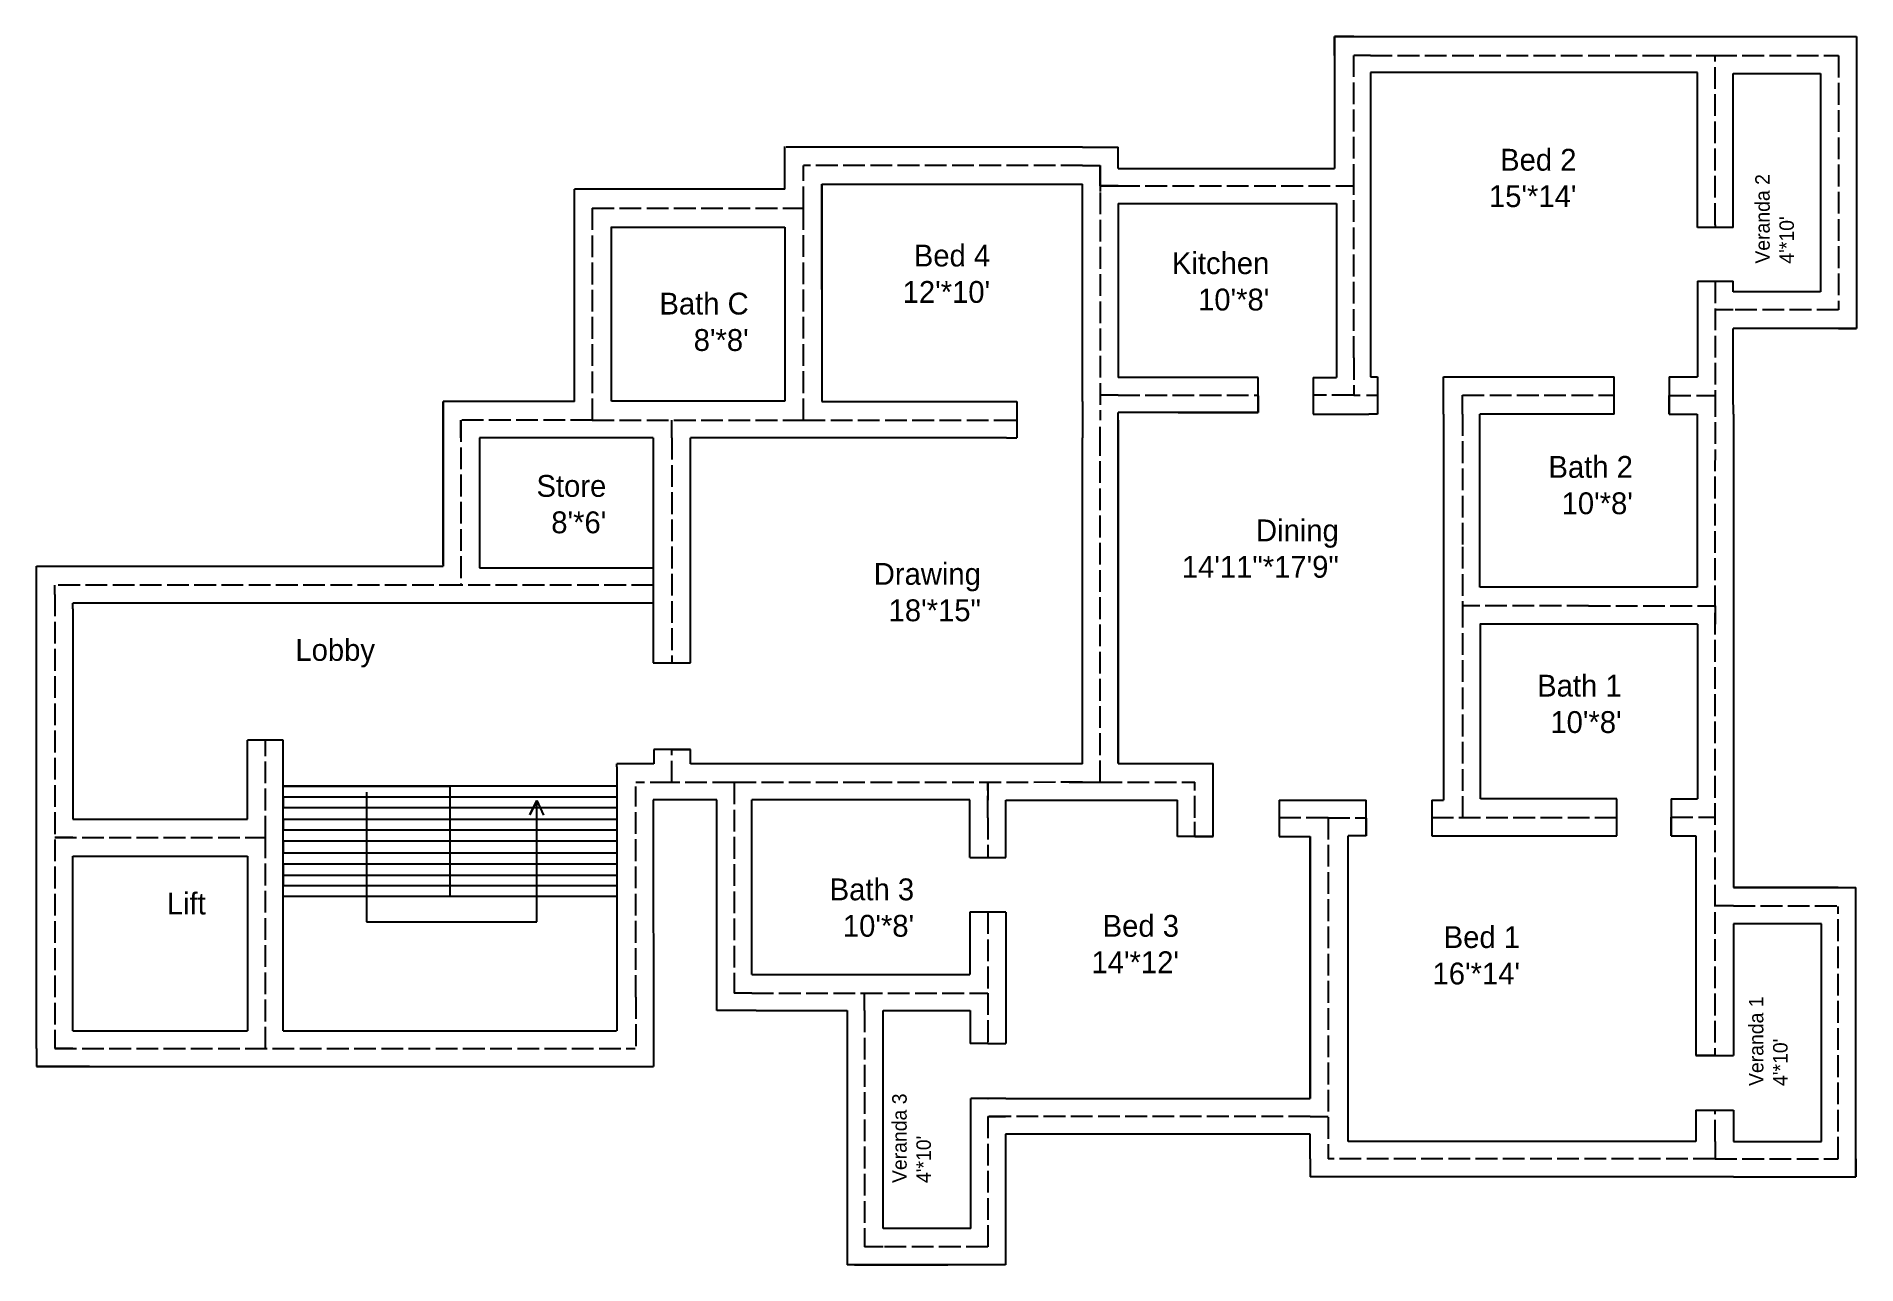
# Model space of a CAD drawing. Header units: feet. Extents: x 1588 to 2592, y 2291 to 2968.
import ezdxf

# ---------------------------------------------------------------- set-up
doc = ezdxf.new("R2010")
doc.units = ezdxf.units.FT
doc.header["$MEASUREMENT"] = 0
doc.linetypes.add('ACAD_ISO02W100', pattern=[15, 12, -3])

msp = doc.modelspace()

# ---------------------------------------------------------------- linework, layer by layer
for p, q in [((2303.8, 2957.3), (2303.8, 2967.8)), ((2303.8, 2967.8), (2314.3, 2967.7)), ((2314.3, 2967.7), (2303.8, 2967.8)), ((2303.8, 2967.8), (2303.8, 2957.3)), ((2314.3, 2967.7), (2523.5, 2967.7)), ((2523.5, 2967.7), (2591.5, 2967.7)), ((2591.5, 2967.7), (2591.5, 2806.8)), ((2303.8, 2957.3), (2303.8, 2894.9)), ((2503.1, 2957.3), (2513.5, 2957.3)), ((2581.6, 2957.1), (2581.6, 2957.3)), ((2503.8, 2947.8), (2323.5, 2947.8)), ((2323.5, 2947.8), (2323.5, 2780.1)), ((2503.8, 2862.5), (2503.8, 2947.8)), ((2523.5, 2947.3), (2571.7, 2947.3)), ((2523.5, 2862.5), (2523.5, 2947.3)), ((2571.7, 2947.3), (2571.7, 2826.9)), ((2000.8, 2883.5), (2000.8, 2907)), ((2011, 2906.8), (2001.4, 2906.8)), ((2164.9, 2906.8), (2011, 2906.8)), ((2164.9, 2906.8), (2184.4, 2906.8)), ((2184.4, 2895), (2184.4, 2906.8)), ((2164.9, 2896.7), (2174.5, 2896.7)), ((2174.5, 2896.7), (2174.5, 2882.2)), ((2174.5, 2896.7), (2174.5, 2882.2)), ((2174.5, 2896.7), (2174.5, 2882.2)), ((2184.4, 2895), (2303.8, 2894.9)), ((2000.8, 2883.5), (1884.7, 2883.5)), ((1884.7, 2766.6), (1884.7, 2883.5)), ((2021.2, 2828.2), (2021.2, 2886.3)), ((2021.2, 2886.3), (2039.7, 2886.3)), ((2021.2, 2886.3), (2021.2, 2828.2)), ((2039.7, 2886.3), (2164.9, 2886.3)), ((2164.9, 2766.6), (2164.9, 2886.3)), ((2184.4, 2885.4), (2174.5, 2885.4)), ((2174.5, 2885.4), (2184.4, 2885.4)), ((2304.4, 2885.4), (2314.3, 2885.4)), ((2184.4, 2875.7), (2304.8, 2875.7)), ((2184.4, 2875.7), (2184.4, 2779.7)), ((2304.8, 2875.7), (2304.8, 2779.7)), ((1904.8, 2862.7), (2000.8, 2862.7)), ((1905.2, 2766.7), (1905.2, 2862.7)), ((2000.8, 2862.7), (2000.8, 2766.7)), ((2523.5, 2862.5), (2503.8, 2862.5)), ((2513.5, 2863.9), (2513.5, 2862.5)), ((2503.8, 2832.8), (2523.5, 2832.8)), ((2503.8, 2832.8), (2503.8, 2780.1)), ((2523.5, 2826.9), (2523.5, 2832.8)), ((2021.2, 2828.2), (2021.2, 2798.1)), ((2571.7, 2826.9), (2523.5, 2826.9)), ((2523.5, 2770.1), (2523.5, 2806.8)), ((2591.5, 2806.8), (2523.5, 2806.8)), ((2581.6, 2806.8), (2591.5, 2806.8)), ((2021.2, 2798.1), (2021.2, 2766.6)), ((2184.4, 2780.1), (2184.4, 2780.1)), ((2261.7, 2779.7), (2184.4, 2779.7)), ((2261.7, 2760.4), (2261.7, 2779.7)), ((2291.9, 2779.7), (2291.9, 2759.6)), ((2291.9, 2779.7), (2304.8, 2779.7)), ((2323.5, 2780.1), (2327.5, 2780.1)), ((2327.5, 2780.1), (2327.5, 2759.6)), ((2363.9, 2780.1), (2457.9, 2780.1)), ((2363.9, 2759.6), (2363.9, 2780.1)), ((2457.9, 2759.6), (2457.9, 2780.1)), ((2488.2, 2780.1), (2488.2, 2759.6)), ((2488.2, 2780.1), (2503.8, 2780.1)), ((2174.5, 2770.2), (2174.5, 2770.2)), ((2184.4, 2770.1), (2174.5, 2770.1)), ((2261.7, 2769.6), (2261.7, 2760.4)), ((2314.3, 2770.1), (2317.8, 2770.1)), ((2374.3, 2759.6), (2374.3, 2770.1)), ((2488.2, 2759.6), (2488.2, 2769.9)), ((2488.2, 2759.6), (2488.2, 2769.9)), ((2513.5, 2770.1), (2513.5, 2759.6)), ((2523.6, 2759.6), (2523.5, 2770.1)), ((1884.7, 2766.6), (1812.4, 2766.6)), ((1812.4, 2676.6), (1812.4, 2766.6)), ((1812.4, 2766.6), (1812.4, 2675.7)), ((2000.8, 2766.7), (1905.2, 2766.7)), ((2021.2, 2766.6), (2123, 2766.6)), ((2123, 2766.6), (2127.6, 2766.6)), ((2127.6, 2766.6), (2128.6, 2766.6)), ((2128.6, 2766.6), (2128.6, 2746.5)), ((2164.9, 2766.6), (2164.9, 2746.5)), ((2261.7, 2760.4), (2184.4, 2760.4)), ((2184.4, 2759.6), (2184.4, 2760.4)), ((2184.4, 2756.2), (2184.4, 2759.6)), ((2217.6, 2760.4), (2261.7, 2760.4)), ((2291.9, 2759.6), (2322.6, 2759.6)), ((2323.5, 2759.6), (2322.6, 2759.6)), ((2327.5, 2759.6), (2323.5, 2759.6)), ((2363.9, 2759.6), (2363.9, 2546.8)), ((2457.9, 2759.6), (2383.8, 2759.6)), ((2383.9, 2664.1), (2383.8, 2759.6)), ((2457.9, 2759.6), (2457.9, 2759.6)), ((2488.2, 2759.6), (2503.7, 2759.6)), ((2503.7, 2759.6), (2503.7, 2664.1)), ((2523.6, 2759.6), (2523.6, 2498.6)), ((1822.2, 2746.5), (1822.2, 2756.2)), ((1938.4, 2746.5), (1938.4, 2756.2)), ((2112.7, 2756.2), (2112.7, 2756.2)), ((2184.4, 2567), (2184.4, 2757.9)), ((2184.4, 2756.2), (2184.4, 2746.5)), ((1928.2, 2746.5), (1832.5, 2746.5)), ((1832.5, 2746.5), (1832.5, 2674.9)), ((1928.2, 2746.5), (1884.7, 2746.5)), ((1928.2, 2746.5), (1928.2, 2622.4)), ((1928.2, 2746.5), (1928.2, 2746.5)), ((1948.7, 2622.4), (1948.7, 2746.5)), ((2000.5, 2746.5), (1948.7, 2746.5)), ((2123, 2746.5), (2000.5, 2746.5)), ((2123, 2746.5), (2127.8, 2746.5)), ((2127.8, 2746.5), (2128.6, 2746.5)), ((2164.9, 2566.8), (2164.9, 2746.5)), ((2184.4, 2746.5), (2184.4, 2575.5)), ((1588.2, 2665.3), (1588.2, 2675.7)), ((1588.2, 2665.3), (1588.2, 2675.7)), ((1588.2, 2675.7), (1812.4, 2675.7)), ((1588.2, 2409.8), (1588.2, 2672.3)), ((1832.5, 2674.9), (1928.2, 2674.9)), ((1928.2, 2674.9), (1928.2, 2665.3)), ((1598.3, 2660.1), (1598.3, 2665.3)), ((1928.2, 2665.3), (1928.2, 2655.4)), ((2503.7, 2664.1), (2383.9, 2664.1)), ((1608.2, 2652.2), (1608.2, 2655.4)), ((1608.8, 2655.4), (1608.2, 2655.4)), ((1608.2, 2652.2), (1608.2, 2536.2)), ((1816.8, 2655.4), (1608.8, 2655.4)), ((1928.2, 2655.4), (1812.4, 2655.4)), ((2513.5, 2653.9), (2513.5, 2643.8)), ((2443.8, 2643.8), (2383.8, 2643.8)), ((2384.3, 2547.5), (2384.3, 2643.8)), ((2503.8, 2643.8), (2443.8, 2643.8)), ((2503.8, 2643.8), (2503.8, 2547.5)), ((1928.2, 2622.4), (1948.7, 2622.4)), ((1704.5, 2536.2), (1704.5, 2579.8)), ((1724.1, 2579.8), (1704.5, 2579.8)), ((1724.1, 2536.2), (1724.1, 2579.8)), ((1938.5, 2574.6), (1928.6, 2574.6)), ((1928.6, 2574.6), (1928.6, 2566.7)), ((1938.4, 2574.6), (1948.7, 2574.6)), ((1948.7, 2574.6), (1938.5, 2574.6)), ((1948.7, 2566.8), (1948.7, 2574.6)), ((2184.4, 2575.5), (2184.4, 2567)), ((1908.1, 2565.1), (1908.1, 2566.8)), ((1928.6, 2566.7), (1908.1, 2566.7)), ((1908.1, 2565.1), (1908.1, 2419.6)), ((2164.9, 2566.8), (1948.7, 2566.8)), ((1963.2, 2566.8), (1963.2, 2566.8)), ((2164.9, 2566.8), (1985.2, 2566.8)), ((2164.9, 2566.8), (1985.2, 2566.8)), ((2184.4, 2567), (2236.9, 2567)), ((2236.9, 2566), (2236.9, 2567)), ((2236.9, 2556.8), (2236.9, 2566)), ((1908.1, 2554.4), (1724.1, 2554.4)), ((1724.1, 2554.4), (1816.1, 2554.4)), ((1724.1, 2554.4), (1816.1, 2554.4)), ((1770.1, 2551.2), (1770.1, 2479.6)), ((1816.1, 2554.4), (1816.1, 2493.6)), ((1908.1, 2554.4), (1908.1, 2548.4)), ((2112.7, 2556.6), (2112.7, 2546.8)), ((2157.5, 2556.6), (2174.6, 2556.6)), ((2236.9, 2537.1), (2236.9, 2556.8)), ((1908.1, 2548.4), (1724.1, 2548.4)), ((1724.1, 2548.4), (1724.1, 2542.7)), ((1724.1, 2542.7), (1908.1, 2542.7)), ((1864, 2546.6), (1860.2, 2538.7)), ((1860.2, 2538.7), (1864, 2546.6)), ((1864, 2479.6), (1864, 2546.6)), ((1864, 2546.6), (1867.6, 2538.4)), ((1908.1, 2542.7), (1908.1, 2537.1)), ((1908.1, 2542.7), (1908.1, 2537.1)), ((1963.2, 2546.9), (1928.2, 2546.9)), ((1928.2, 2546.9), (1928.3, 2400)), ((1963.2, 2430.8), (1963.2, 2546.9)), ((1963.2, 2546.9), (1963.2, 2546.9)), ((2102.7, 2547), (1982.5, 2547)), ((1982.5, 2450.6), (1982.5, 2547)), ((2102.7, 2526.4), (2102.7, 2547)), ((2122.5, 2546.8), (2184.4, 2546.8)), ((2122.5, 2526.7), (2122.5, 2546.8)), ((2184.4, 2546.8), (2217.1, 2546.8)), ((2217.1, 2526.8), (2217.1, 2546.8)), ((2273.2, 2546.8), (2273.2, 2526.7)), ((2273.2, 2546.8), (2321.2, 2546.8)), ((2321.2, 2527.1), (2321.2, 2546.8)), ((2357.4, 2546.8), (2357.4, 2527.1)), ((2357.4, 2546.8), (2363.9, 2546.8)), ((2459.3, 2547.5), (2384.3, 2547.5)), ((2459.3, 2527.1), (2459.3, 2547.5)), ((2489.3, 2547.5), (2489.3, 2527.1)), ((2489.3, 2547.5), (2503.8, 2547.5)), ((1608.2, 2536.2), (1704.5, 2536.2)), ((1724.1, 2419.6), (1724.1, 2536.2)), ((1724.1, 2536.2), (1724.1, 2530.4)), ((1724.1, 2530.4), (1724.1, 2536.2)), ((1724.1, 2536.2), (1908.1, 2536.2)), ((1724.1, 2530.4), (1908.1, 2530.4)), ((1724.1, 2524.1), (1724.1, 2530.4)), ((1908.1, 2530.4), (1908.1, 2524.1)), ((2236.9, 2526.8), (2236.9, 2537.1)), ((2321.2, 2536.9), (2321.2, 2527.1)), ((2489.3, 2527.1), (2489.3, 2537.3)), ((2489.3, 2527.1), (2489.3, 2537.3)), ((1608.2, 2526.1), (1598.3, 2526.1)), ((1908.1, 2524.1), (1724.1, 2524.1)), ((1724.1, 2524.1), (1724.1, 2517.8)), ((1724.1, 2517.8), (1724.1, 2524.1)), ((2102.7, 2515.1), (2102.7, 2526.4)), ((2122.5, 2515.1), (2122.5, 2526.7)), ((2226.7, 2526.8), (2217.1, 2526.8)), ((2226.7, 2526.8), (2236.9, 2526.8)), ((2236.9, 2526.8), (2226.7, 2526.8)), ((2273.2, 2526.7), (2290.4, 2526.7)), ((2290.4, 2526.7), (2290.4, 2382.3)), ((2290.4, 2382.3), (2290.4, 2526.7)), ((2311.2, 2358.6), (2311.2, 2527.1)), ((2321.2, 2527.1), (2311.2, 2527.1)), ((2357.4, 2527.1), (2459.3, 2527.1)), ((2489.3, 2527.1), (2503, 2527.1)), ((2503, 2527.1), (2503, 2406)), ((1608.2, 2419.6), (1608.2, 2515.9)), ((1608.2, 2419.6), (1608.2, 2515.9)), ((1608.2, 2515.9), (1704.5, 2515.9)), ((1704.5, 2515.9), (1704.5, 2419.6)), ((1724.1, 2517.8), (1908.1, 2517.8)), ((1724.1, 2511.5), (1724.1, 2517.8)), ((1908.1, 2511.5), (1724.1, 2511.5)), ((1724.1, 2511.5), (1724.1, 2505.5)), ((1724.1, 2505.5), (1724.1, 2511.5)), ((1908.1, 2517.8), (1908.1, 2511.5)), ((2102.7, 2515.1), (2122.5, 2515.1)), ((1724.1, 2505.5), (1908.1, 2505.5)), ((1724.1, 2505.5), (1724.1, 2499.8)), ((1724.1, 2499.8), (1908.1, 2499.8)), ((1908.1, 2499.8), (1908.1, 2493.6)), ((2581.3, 2498.6), (2523.6, 2498.6)), ((2523.6, 2498.6), (2591.1, 2498.6)), ((2591.1, 2339.2), (2591.1, 2498.6)), ((1908.1, 2493.6), (1724.1, 2493.6)), ((1770.1, 2479.6), (1864, 2479.6)), ((2102.7, 2485), (2102.7, 2450.6)), ((2122.5, 2485), (2102.7, 2485)), ((2122.5, 2485), (2122.5, 2430.8)), ((2572.1, 2478.6), (2523.6, 2478.6)), ((2523.6, 2478.6), (2523.6, 2406)), ((2572.1, 2358.6), (2572.1, 2478.6)), ((1982.5, 2450.6), (2102.7, 2450.6)), ((1982.5, 2440.4), (1972.8, 2440.4)), ((2044.6, 2430.8), (2044.6, 2440.4)), ((1724.1, 2419.6), (1724.1, 2429.8)), ((1984.9, 2430.8), (1963.2, 2430.8)), ((1984.9, 2430.8), (2035, 2430.8)), ((2035, 2430.8), (2035, 2290.7)), ((2055, 2310.7), (2055, 2430.8)), ((2055, 2430.8), (2080.8, 2430.8)), ((2080.8, 2430.8), (2102.9, 2430.8)), ((2102.9, 2430.8), (2102.9, 2412.6)), ((2122.5, 2430.8), (2122.5, 2412.6)), ((1608.2, 2419.6), (1704.5, 2419.6)), ((1724.1, 2419.6), (1908, 2419.6)), ((1588.2, 2409.8), (1588.2, 2399.9)), ((1608.2, 2409.8), (1598.3, 2409.8)), ((1704.5, 2409.8), (1714.4, 2409.8)), ((2112.7, 2412.6), (2102.9, 2412.6)), ((2112.7, 2412.6), (2122.5, 2412.6)), ((1617.5, 2400), (1588.2, 2399.9)), ((1588.2, 2399.9), (1928.3, 2400)), ((1617.5, 2400), (1617.5, 2400)), ((1918.3, 2400), (1928.3, 2400)), ((2513.5, 2406), (2503, 2406)), ((2503, 2406), (2523.6, 2406)), ((2122.5, 2382.3), (2103.2, 2382.3)), ((2103.2, 2310.7), (2103.2, 2382.3)), ((2112.7, 2382.3), (2112.8, 2382.3)), ((2122.5, 2382.3), (2290.4, 2382.3)), ((2112.7, 2372.4), (2122.3, 2372.4)), ((2290.4, 2372.4), (2300.2, 2372.4)), ((2503, 2375.8), (2523.6, 2375.8)), ((2503, 2375.8), (2503, 2358.6)), ((2523.6, 2375.8), (2523.6, 2358.6)), ((2123.9, 2362.7), (2122.3, 2362.7)), ((2122.3, 2362.7), (2122.3, 2290.7)), ((2290.4, 2362.7), (2123.9, 2362.7)), ((2290.4, 2360.7), (2290.4, 2362.7)), ((2290.4, 2349.1), (2290.4, 2360.7)), ((2503, 2358.6), (2311.2, 2358.6)), ((2523.6, 2358.6), (2572.1, 2358.6)), ((2523.6, 2358.6), (2572.1, 2358.6)), ((2290.4, 2349.1), (2290.4, 2339.2)), ((2591.1, 2349.1), (2591.1, 2339.2)), ((2523.6, 2339.2), (2290.4, 2339.2)), ((2523.6, 2339.2), (2591.1, 2339.2)), ((2103.2, 2310.7), (2055, 2310.7)), ((2047.5, 2300.5), (2044.6, 2300.5)), ((2055, 2300.5), (2047.5, 2300.5)), ((2039.1, 2290.7), (2035, 2290.7)), ((2122.3, 2290.7), (2039.1, 2290.7)), ((2039.1, 2290.7), (2090.6, 2290.7))]:
    msp.add_line(p, q)
at = {"linetype": 'ACAD_ISO02W100'}
for p, q in [((2323.5, 2957.3), (2314.3, 2957.3)), ((2314.3, 2885.4), (2314.3, 2957.3)), ((2323.5, 2957.3), (2503.1, 2957.3)), ((2513.5, 2957.3), (2581.6, 2957.3)), ((2513.5, 2863.9), (2513.5, 2957.1)), ((2581.6, 2957.1), (2581.6, 2817)), ((2164.9, 2896.7), (2011, 2896.7)), ((2011, 2873.1), (2011, 2896.7)), ((2174.5, 2896.7), (2174.5, 2756.2)), ((2174.5, 2885.4), (2174.5, 2896.7)), ((2184.4, 2885.4), (2304.4, 2885.4)), ((2314.3, 2790.5), (2314.3, 2885.4)), ((1894.6, 2873.1), (2000.8, 2873.1)), ((1894.6, 2873.1), (1894.6, 2756.2)), ((2000.8, 2873.1), (2011, 2873.1)), ((2011, 2756.2), (2011, 2873.1)), ((2513.5, 2832.8), (2513.5, 2770.1)), ((2523.5, 2817), (2513.5, 2817)), ((2581.6, 2817), (2523.5, 2817)), ((2314.3, 2790.5), (2314.3, 2770.1)), ((2184.4, 2770.1), (2261.7, 2770.1)), ((2314.3, 2770.1), (2291.9, 2770.1)), ((2321.3, 2770.1), (2327.5, 2770.1)), ((2374.3, 2770.1), (2457.9, 2770.1)), ((2374.3, 2770.1), (2457.9, 2770.1)), ((2488.2, 2769.9), (2513.5, 2769.9)), ((2513.5, 2770.1), (2513.3, 2406)), ((2374.3, 2759.6), (2374.3, 2686.4)), ((1894.6, 2756.2), (1822.2, 2756.2)), ((1822.2, 2756.2), (1822.2, 2665.3)), ((1894.6, 2756.2), (2011, 2756.2)), ((2011, 2756.2), (2128.6, 2756.2)), ((2174.6, 2746.5), (2174.6, 2752.5)), ((1938.4, 2746.5), (1938.5, 2622.4)), ((2174.6, 2556.6), (2174.6, 2746.5)), ((2374.3, 2686.4), (2374.3, 2653.9)), ((1822.2, 2665.3), (1598.3, 2665.3)), ((1598.3, 2660.1), (1598.3, 2409.8)), ((1928.2, 2665.3), (1822.2, 2665.3)), ((2443.8, 2653.9), (2374.3, 2653.9)), ((2374.3, 2653.9), (2374.3, 2537.1)), ((2443.8, 2653.9), (2513.4, 2653.8)), ((1948.7, 2622.4), (1948.7, 2622.4)), ((1714.4, 2526.1), (1714.4, 2579.8)), ((1938.4, 2556.5), (1938.4, 2574.6)), ((1938.4, 2556.5), (1918.6, 2556.5)), ((1918.6, 2438.2), (1918.6, 2554.3)), ((1972.8, 2556.5), (1938.4, 2556.5)), ((2164.9, 2556.6), (1972.8, 2556.5)), ((1972.8, 2556.5), (1972.8, 2440.4)), ((2112.7, 2537.1), (2112.7, 2556.6)), ((2164.9, 2556.6), (2174.6, 2556.6)), ((2174.6, 2556.6), (2226.7, 2556.6)), ((2226.7, 2537.1), (2226.7, 2556.6)), ((2112.7, 2537.1), (2112.7, 2515.1)), ((2226.7, 2526.8), (2226.7, 2534.9)), ((2300.2, 2537.1), (2273.2, 2537.1)), ((2300.2, 2537.1), (2300.2, 2349.1)), ((2300.2, 2537.1), (2321.2, 2537.1)), ((2459.3, 2537.1), (2357.4, 2537.1)), ((2489.3, 2537.3), (2513.5, 2537.3)), ((1598.3, 2526.1), (1714.4, 2526.1)), ((1714.4, 2409.8), (1714.4, 2526.1)), ((2523.6, 2488.6), (2513.5, 2488.6)), ((2523.6, 2488.6), (2581.3, 2488.6)), ((2112.6, 2485), (2112.7, 2440.4)), ((2581.3, 2349.1), (2581.3, 2488.2)), ((1982.5, 2440.4), (2112.7, 2440.4)), ((2112.7, 2440.4), (2112.7, 2412.6)), ((1918.6, 2438.2), (1918.6, 2409.8)), ((2044.6, 2430.8), (2044.6, 2300.5)), ((1598.3, 2409.8), (1918.3, 2409.8)), ((2290.4, 2372.4), (2112.7, 2372.4)), ((2112.7, 2372.4), (2112.7, 2300.5)), ((2513.5, 2358.6), (2513.5, 2375.8)), ((2513.5, 2358.6), (2513.5, 2349.1)), ((2513.5, 2349.1), (2300.2, 2349.1)), ((2513.5, 2349.1), (2581.3, 2349.1)), ((2112.7, 2300.5), (2044.6, 2300.5))]:
    msp.add_line(p, q, dxfattribs=at)

# ---------------------------------------------------------------- texts
at = {"char_height": 12.04, "width": 914.828, "attachment_point": 3}
for s, insert in [("Bed 2\\P15'*14'", (2437.1, 2905.8)), ("Bed 4\\P12'*10'", (2113.9, 2853)), ("Kitchen\\P10'*8'", (2267.8, 2848.8)), ("Bath C\\P8'*8'", (1980.8, 2826.5)), ("Bath 2\\P10'*8'", (2468.2, 2736.5)), ("Store\\P8'*6'", (1902.3, 2726)), ('Dining\\P14\'11"*17\'9"', (2306.1, 2701.5)), ('Drawing\\P18\'*15"', (2108.8, 2677.5)), ('Lobby', (1774.8, 2635.6)), ("Bath 1\\P10'*8'", (2462, 2615.9)), ("Bath 3\\P10'*8'", (2072, 2503.6)), ('Lift', (1681.5, 2495.8)), ("Bed 3\\P14'*12'", (2218, 2483.5)), ("Bed 1\\P16'*14'", (2406, 2477.3))]:
    msp.add_mtext(s, dxfattribs=dict(at, insert=insert))
at = {"char_height": 8, "width": 2026.32, "rotation": 90}
for s, insert, attachment_point in [("Veranda 2\\P4'*10'", (2557.1, 2842.5), 7), ("Veranda 1\\P4'*10'", (2553.6, 2389.2), 7), ("Veranda 3\\P4'*10'", (2059.9, 2335.7), 1)]:
    msp.add_mtext(s, dxfattribs=dict(at, insert=insert, attachment_point=attachment_point))

doc.saveas('drawing.dxf')
